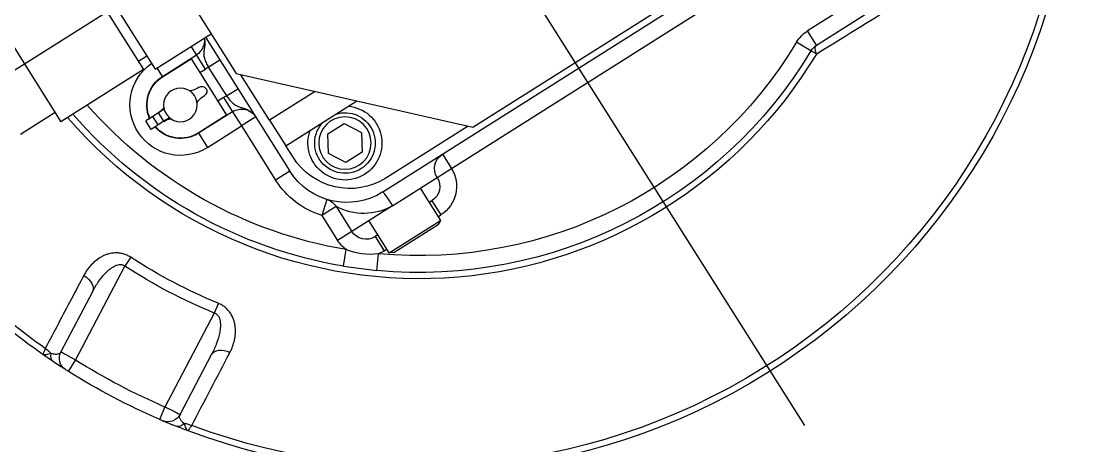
# Model space of a CAD drawing. Header units: millimetres. Extents: x 10462777 to 22643323, y 453826 to 1389191.
# Drawn here: x 11278733.7 to 11279049, y 583137.8 to 583263.9 of the extents above; entities that cross this region are included whole.
import ezdxf

# ---------------------------------------------------------------- set-up
doc = ezdxf.new("R2010")
doc.units = ezdxf.units.MM
doc.header["$LTSCALE"] = 200
doc.header["$MEASUREMENT"] = 0
doc.linetypes.add('CENTER2', pattern=[1.125, 0.75, -0.125, 0.125, -0.125])
doc.linetypes.add('PHANTOM', pattern=[2.5, 1.25, -0.25, 0.25, -0.25, 0.25, -0.25])
doc.layers.get('0').update_dxf_attribs({"linetype": 'CONTINUOUS'})
for name, color, linetype in [('$DDT_AUDIT_GENERATED_(77F)', 7, 'CONTINUOUS'), ('$DDT_AUDIT_GENERATED_(7CC)', 7, 'CONTINUOUS'), ('A290-7120-X219', 7, 'CONTINUOUS'), ('A290-7329-X401', 7, 'CONTINUOUS'), ('DV4_Default', 7, 'CONTINUOUS'), ('LIBRL_A6-BA-12X3', 7, 'CONTINUOUS'), ('LIBRL_A97L-0218-', 7, 'CONTINUOUS')]:
    doc.layers.add(name, color=color, linetype=linetype)
doc.layers.add('LAYOUT', color=8, linetype='CONTINUOUS', lineweight=25)

# ---------------------------------------------------------------- blocks, each defined once
blk = doc.blocks.new('A$C1F6A7A18')
at = {"layer": '$DDT_AUDIT_GENERATED_(77F)', "color": 7, "linetype": 'Continuous', "ltscale": 25.4}
for p, q in [((-1367, -261.04), (-1367, -188.96)), ((-1316.04, -312), (-1367, -261.04)), ((-1366, -262.04), (-1366, -291)), ((-1342, -311), (-1342, -286.04)), ((-1333, -295.04), (-1333, -311)), ((-1346, -311), (-1342, -311)), ((-1333, -311), (-1342, -311)), ((-1333, -311), (-1317.04, -311)), ((-1288.5, -312), (-1316.04, -312)), ((-1302, -331.7), (-1302, -312)), ((-1278.11, -331.7), (-1302, -331.7)), ((-1297.46, -331.7), (-1297.46, -334.7))]:
    blk.add_line(p, q, dxfattribs=at)
for centre, radius, start, end in [((-1350.71, -295.71), 11, 37.6385, 323.3058), ((-1346, -291), 20, 180, 270)]:
    blk.add_arc(centre, radius, start, end, dxfattribs=at)
at = {"layer": '$DDT_AUDIT_GENERATED_(7CC)', "color": 7, "linetype": 'Continuous', "ltscale": 25.4}
for p, q in [((-1276, -334.7), (-1300.25, -334.7)), ((-1300.25, -334.7), (-1300.25, -363.7)), ((-1259.75, -363.7), (-1300.25, -363.7)), ((-1297, -363.7), (-1297, -375.9))]:
    blk.add_line(p, q, dxfattribs=at)
at = {"layer": 'A290-7120-X219', "color": 7, "linetype": 'Continuous', "ltscale": 25.4}
for p, q in [((-1316.5, -324.21), (-1316.5, -323.5)), ((-1313.5, -323.5), (-1313.5, -324.21)), ((-1316.5, -335.77), (-1316.5, -337.75)), ((-1313.5, -335.77), (-1313.5, -337.75)), ((-1316.5, -337.75), (-1313.5, -337.75)), ((-1316.5, -337.75), (-1316.5, -339.76)), ((-1316.5, -339.76), (-1313.5, -339.76)), ((-1316.5, -339.76), (-1316.5, -342.26)), ((-1313.5, -337.75), (-1313.5, -339.76)), ((-1313.5, -339.76), (-1313.5, -342.26)), ((-1316.5, -341.26), (-1316.5, -340.56)), ((-1316.5, -342.26), (-1313.5, -342.26)), ((-1313.5, -341.26), (-1313.5, -340.56))]:
    blk.add_line(p, q, dxfattribs=at)
blk.add_circle((-1315, -331), 5, dxfattribs=at)
for centre, radius, start, end in [((-1321.5, -324.21), 5, 333.3431, 0), ((-1315, -323.5), 1.5, 0, 180), ((-1308.5, -324.21), 5, 180, 206.3034), ((-1321.5, -337.79), 5, 0, 26.3034), ((-1308.5, -337.79), 5, 153.6966, 180)]:
    blk.add_arc(centre, radius, start, end, dxfattribs=at)
at = {"layer": 'A290-7329-X401', "color": 7, "linetype": 'Continuous', "ltscale": 25.4}
for p, q in [((-1396, -130), (-1396, -161.71)), ((-1401, -161.71), (-1401, -140)), ((-1374, -273), (-1374, -156)), ((-1369, -294), (-1369, -156)), ((-1403.19, -163.12), (-1401.53, -163.96)), ((-1401, -161.71), (-1396, -161.71)), ((-1401.53, -163.96), (-1397.06, -166.2)), ((-1374, -278), (-1374, -273)), ((-1369, -273), (-1374, -273)), ((-1374, -293.75), (-1374, -278)), ((-1384, -284), (-1384, -283)), ((-1379, -283), (-1384, -283)), ((-1379, -283), (-1379, -284)), ((-1374, -293.75), (-1374, -308)), ((-1384, -303), (-1384, -302)), ((-1379, -302), (-1379, -303)), ((-1387.78, -307.94), (-1383.82, -304.89)), ((-1379, -303), (-1384, -303)), ((-1381.4, -315.63), (-1387.78, -307.94)), ((-1365.25, -308), (-1374, -308)), ((-1374, -308), (-1374, -313)), ((-1365.25, -308), (-1365.25, -313)), ((-1362, -309.2), (-1365.25, -313)), ((-1381.4, -315.63), (-1377.67, -312.3)), ((-1365.25, -313), (-1374, -313)), ((-1302, -314), (-1349, -314)), ((-1349, -314), (-1349, -319)), ((-1330, -314), (-1330, -319)), ((-1320.05, -318), (-1320.05, -314)), ((-1309.95, -318), (-1309.95, -314)), ((-1309.95, -318), (-1320.05, -318)), ((-1330, -319), (-1349, -319)), ((-1330, -331), (-1330, -319)), ((-1325, -319), (-1330, -319)), ((-1325, -319), (-1325, -331)), ((-1320, -319), (-1325, -319)), ((-1324.9, -321), (-1324.9, -331)), ((-1320, -321), (-1324.9, -321)), ((-1320, -319), (-1320, -321)), ((-1310, -321), (-1320, -321)), ((-1310, -319), (-1305, -319)), ((-1310, -321), (-1310, -319)), ((-1305.1, -321), (-1310, -321)), ((-1305.1, -331), (-1305.1, -321)), ((-1305, -331), (-1305, -319)), ((-1305, -319), (-1302, -319)), ((-1325, -331), (-1330, -331)), ((-1324.9, -331), (-1325, -331)), ((-1305.1, -331), (-1305, -331)), ((-1305, -331), (-1302, -331)), ((-1370.86, -352.96), (-1372.68, -355.52)), ((-1372.68, -355.52), (-1388.45, -382.83)), ((-1392.74, -380.26), (-1382.65, -362.79)), ((-1345.39, -367.67), (-1346.7, -370.52)), ((-1362.47, -397.83), (-1346.7, -370.52)), ((-1390.71, -386.13), (-1388.45, -382.83)), ((-1348.01, -382.79), (-1358.09, -400.26)), ((-1364.19, -401.44), (-1362.47, -397.83))]:
    blk.add_line(p, q, dxfattribs=at)
for centre, radius, start, end in [((-1280, -225), 195.5, 124.4529, 232.8372), ((-1280, -225), 193.64, 124.8315, 232.7011), ((-17141.22, -287.76), 15738.52, 0.453745, 0.554084), ((-1280, -225), 137.86, 153.3313, 261.5534), ((-1406, -161.71), 5, 333.3313, 0), ((-1406, -161.71), 10, 333.3313, 0), ((-1280, -225), 136, 153.3313, 217.5787), ((-1280, -225), 131, 153.3313, 217.5787), ((-1374, -283), 10, 90, 180), ((-1374, -273), 5, 270, 0), ((-1374, -283), 5, 90, 180), ((-1356.83, -293.02), 17.18, 182.4389, 240.6751), ((-1349, -294), 20, 180, 270), ((-1374, -303), 10, 180, 190.8965), ((-1367.45, -297.57), 17.93, 204.1059, 235.265), ((-1374, -303), 5, 180, 270), ((-1365.25, -313), 5, 49.4642, 90), ((-1280, -225), 131, 221.7922, 261.1076), ((-1374, -303), 10, 248.4744, 270), ((-1349, -294), 25, 229.4642, 270), ((-1330, -319), 5, 0, 90), ((-1300, -319), 5, 113.5782, 180), ((-1280, -225), 136, 221.7922, 261.437), ((-1330, -319), 10, 0, 5.7392), ((-1300, -319), 10, 174.2608, 180), ((-1315, -331), 15, 180, 357.3252), ((-1315, -331), 10, 180, 261.3731), ((-1315, -331), 9.9, 180, 261.2844), ((-1315, -331), 9.9, 278.7156, 0), ((-1315, -331), 10, 278.6269, 0), ((-1280, -225), 156.94, 234.6232, 245.3768), ((-1280, -225), 160.08, 234.6232, 245.3768), ((-1280, -225), 195.5, 232.8372, 233.9491), ((-1389.27, -382.26), 4, 150, 235.2073), ((-1280, -225), 191.5, 235.5075, 244.4925), ((-1280, -225), 195.5, 235.5075, 244.4925), ((-1361.56, -398.26), 4, 244.7927, 330), ((-1280, -225), 195.5, 244.4925, 244.7927), ((-1280, -225), 195.5, 244.7927, 246.0509), ((-1280, -225), 195.5, 246.0509, 247.1628), ((-1280, -225), 195.5, 247.1628, 262.8372), ((-1280, -225), 193.64, 247.2989, 262.7011)]:
    blk.add_arc(centre, radius, start, end, dxfattribs=at)
for centre, major_axis, ratio, start_param, end_param in [((-1406, -161.71), (-5, 0), 0.340452, 2.166492, 3.141593), ((-1374, -294), (5, 0), 0.05, 0, 1.570796), ((-1386.98, -360.29), (-4.33, 2.5), 0.623838, 3.141593, 4.621252), ((-1399.24, -381.53), (4.33, -2.5), 0.624783, 1.006464, 1.490942), ((-1392.7, -379.83), (-2.35, -3.23), 0.585289, 5.332772, 6.283185), ((-1343.68, -385.29), (4.33, -2.5), 0.623838, 1.661933, 3.141593), ((-1357.73, -400.01), (-1.62, -3.66), 0.585289, 0, 0.950413), ((-1355.94, -406.53), (-4.33, 2.5), 0.624783, 4.792244, 5.276721)]:
    blk.add_ellipse(centre, major_axis=major_axis, ratio=ratio, start_param=start_param, end_param=end_param, dxfattribs=at)
for points, knots in [([(-1320.05, -318), (-1320.56, -317.96), (-1321.06, -317.91), (-1321.79, -317.81), (-1322.03, -317.77), (-1322.48, -317.67), (-1322.7, -317.62), (-1323.34, -317.43), (-1323.72, -317.27), (-1324.42, -316.86), (-1324.74, -316.61), (-1325.39, -316.05), (-1325.72, -315.75), (-1326.43, -315.19), (-1326.82, -314.93), (-1327.44, -314.6), (-1327.66, -314.5), (-1328.11, -314.32), (-1328.34, -314.24), (-1328.8, -314.12), (-1329.04, -314.08), (-1329.39, -314.03), (-1329.51, -314.02), (-1329.76, -314), (-1329.88, -314), (-1330, -314)], [0, 0, 0, 0, 0.125, 0.125, 0.1875, 0.1875, 0.25, 0.25, 0.375, 0.375, 0.5, 0.5, 0.625, 0.625, 0.75, 0.75, 0.8125, 0.8125, 0.875, 0.875, 0.9375, 0.9375, 0.96875, 0.96875, 1, 1, 1, 1]), ([(-1302.02, -314.37), (-1302.05, -314.38), (-1302.08, -314.39), (-1302.34, -314.5), (-1302.56, -314.6), (-1303.18, -314.93), (-1303.57, -315.19), (-1304.28, -315.75), (-1304.61, -316.05), (-1305.26, -316.61), (-1305.58, -316.86), (-1306.28, -317.27), (-1306.66, -317.43), (-1307.3, -317.62), (-1307.52, -317.67), (-1307.97, -317.77), (-1308.21, -317.81), (-1308.94, -317.91), (-1309.44, -317.96), (-1309.95, -318)], [0.178713, 0.178713, 0.178713, 0.178713, 0.1875, 0.1875, 0.25, 0.25, 0.375, 0.375, 0.5, 0.5, 0.625, 0.625, 0.75, 0.75, 0.8125, 0.8125, 0.875, 0.875, 1, 1, 1, 1]), ([(-1385.03, -357.83), (-1384.37, -356.7), (-1383.6, -355.67), (-1382.23, -354.31), (-1381.74, -353.88), (-1380.94, -353.3), (-1380.67, -353.11), (-1380.09, -352.77), (-1379.8, -352.6), (-1379.19, -352.31), (-1378.88, -352.17), (-1378.23, -351.94), (-1377.9, -351.83), (-1376.86, -351.58), (-1376.15, -351.48), (-1375.01, -351.49), (-1374.62, -351.52), (-1373.85, -351.64), (-1373.46, -351.73), (-1372.88, -351.92), (-1372.69, -351.99), (-1372.3, -352.14), (-1372.12, -352.23), (-1371.56, -352.5), (-1371.2, -352.72), (-1370.86, -352.96)], [0, 0, 0, 0, 0.25, 0.25, 0.375, 0.375, 0.4375, 0.4375, 0.5, 0.5, 0.5625, 0.5625, 0.625, 0.625, 0.75, 0.75, 0.8125, 0.8125, 0.875, 0.875, 0.90625, 0.90625, 0.9375, 0.9375, 1, 1, 1, 1]), ([(-1372.68, -355.52), (-1372.79, -355.42), (-1372.92, -355.34), (-1373.18, -355.19), (-1373.33, -355.13), (-1373.76, -355.01), (-1374.06, -354.99), (-1374.64, -355.03), (-1374.92, -355.09), (-1375.46, -355.26), (-1375.72, -355.37), (-1376.23, -355.62), (-1376.48, -355.76), (-1376.95, -356.06), (-1377.17, -356.22), (-1377.83, -356.72), (-1378.25, -357.09), (-1379.43, -358.25), (-1380.16, -359.1), (-1381.48, -360.89), (-1382.09, -361.82), (-1382.65, -362.79)], [0, 0, 0, 0, 0.03125, 0.03125, 0.0625, 0.0625, 0.125, 0.125, 0.1875, 0.1875, 0.25, 0.25, 0.3125, 0.3125, 0.375, 0.375, 0.5, 0.5, 0.75, 0.75, 1, 1, 1, 1]), ([(-1345.39, -367.67), (-1345, -367.84), (-1344.64, -368.05), (-1344.12, -368.39), (-1343.96, -368.51), (-1343.63, -368.76), (-1343.47, -368.89), (-1343.02, -369.31), (-1342.75, -369.6), (-1342.26, -370.21), (-1342.04, -370.53), (-1341.46, -371.5), (-1341.19, -372.17), (-1340.89, -373.19), (-1340.81, -373.54), (-1340.7, -374.21), (-1340.66, -374.55), (-1340.59, -375.56), (-1340.6, -376.22), (-1340.74, -377.53), (-1340.87, -378.18), (-1341.36, -380.05), (-1341.87, -381.24), (-1342.52, -382.37)], [0, 0, 0, 0, 0.0625, 0.0625, 0.09375, 0.09375, 0.125, 0.125, 0.1875, 0.1875, 0.25, 0.25, 0.375, 0.375, 0.4375, 0.4375, 0.5, 0.5, 0.625, 0.625, 0.75, 0.75, 1, 1, 1, 1]), ([(-1348.01, -382.79), (-1347.45, -381.82), (-1346.94, -380.83), (-1346.06, -378.8), (-1345.68, -377.75), (-1345.27, -376.13), (-1345.16, -375.58), (-1345.02, -374.48), (-1344.98, -373.92), (-1345.04, -373.08), (-1345.08, -372.8), (-1345.2, -372.24), (-1345.29, -371.97), (-1345.48, -371.57), (-1345.56, -371.45), (-1345.72, -371.21), (-1345.82, -371.1), (-1346.04, -370.89), (-1346.15, -370.8), (-1346.41, -370.64), (-1346.55, -370.57), (-1346.7, -370.52)], [0, 0, 0, 0, 0.25, 0.25, 0.5, 0.5, 0.625, 0.625, 0.75, 0.75, 0.8125, 0.8125, 0.875, 0.875, 0.90625, 0.90625, 0.9375, 0.9375, 0.96875, 0.96875, 1, 1, 1, 1]), ([(-1398.1, -380.8), (-1398.1, -380.8), (-1398.08, -380.76), (-1398.01, -380.6), (-1397.96, -380.48), (-1397.83, -380.18), (-1397.75, -379.99), (-1397.56, -379.56), (-1397.46, -379.31), (-1397.34, -379.04)], [0, 0, 0, 0, 0.25, 0.25, 0.5, 0.5, 0.75, 0.75, 1, 1, 1, 1]), ([(-1398.1, -380.8), (-1398.07, -380.82), (-1398.04, -380.84), (-1397.98, -380.87), (-1397.95, -380.88), (-1397.85, -380.92), (-1397.77, -380.93), (-1397.53, -380.95), (-1397.34, -380.93), (-1396.91, -380.86), (-1396.67, -380.81), (-1396.16, -380.7), (-1395.89, -380.64), (-1395.61, -380.59)], [0, 0, 0, 0, 0.0625, 0.0625, 0.125, 0.125, 0.25, 0.25, 0.5, 0.5, 0.75, 0.75, 1, 1, 1, 1]), ([(-1395.61, -380.59), (-1395.39, -380.68), (-1395.19, -380.75), (-1394.82, -380.85), (-1394.65, -380.88), (-1394.33, -380.92), (-1394.18, -380.93), (-1393.91, -380.93), (-1393.79, -380.91), (-1393.45, -380.85), (-1393.26, -380.77), (-1392.95, -380.55), (-1392.83, -380.42), (-1392.74, -380.26)], [0, 0, 0, 0, 0.125, 0.125, 0.25, 0.25, 0.375, 0.375, 0.5, 0.5, 0.75, 0.75, 1, 1, 1, 1]), ([(-1392.74, -380.26), (-1392.74, -380.26), (-1392.71, -380.28), (-1392.63, -380.33), (-1392.59, -380.35), (-1392.51, -380.4), (-1392.46, -380.43), (-1392.3, -380.52), (-1392.17, -380.6), (-1391.86, -380.79), (-1391.68, -380.9), (-1391.28, -381.14), (-1391.07, -381.26), (-1390.6, -381.55), (-1390.35, -381.69), (-1389.83, -382), (-1389.56, -382.17), (-1389.01, -382.5), (-1388.73, -382.66), (-1388.45, -382.83)], [0, 0, 0, 0, 0.125, 0.125, 0.1875, 0.1875, 0.25, 0.25, 0.375, 0.375, 0.5, 0.5, 0.625, 0.625, 0.75, 0.75, 0.875, 0.875, 1, 1, 1, 1]), ([(-1391.55, -385.55), (-1391.55, -385.55), (-1391.62, -385.5), (-1391.83, -385.36), (-1391.92, -385.3), (-1392.13, -385.15), (-1392.26, -385.06), (-1392.69, -384.76), (-1393.05, -384.5), (-1393.71, -384.03), (-1393.96, -383.85), (-1394.48, -383.48), (-1394.75, -383.28), (-1395.05, -383.06)], [0, 0, 0, 0, 0.25, 0.25, 0.375, 0.375, 0.5, 0.5, 0.75, 0.75, 0.875, 0.875, 1, 1, 1, 1]), ([(-1342.52, -382.37), (-1343.81, -384.63), (-1345.11, -386.89), (-1346.41, -389.15), (-1349.18, -393.98), (-1351.96, -398.81), (-1354.73, -403.64)], [0, 0, 0, 0, 0.318481, 0.318481, 0.318481, 1, 1, 1, 1]), ([(-1390.71, -386.13), (-1390.82, -386.06), (-1390.93, -385.98), (-1391.13, -385.84), (-1391.23, -385.78), (-1391.46, -385.61), (-1391.55, -385.55), (-1391.55, -385.55)], [0, 0, 0, 0, 0.25, 0.25, 0.5, 0.5, 1, 1, 1, 1]), ([(-1362.47, -397.83), (-1362.18, -397.99), (-1361.89, -398.15), (-1361.47, -398.39), (-1361.34, -398.46), (-1361.06, -398.62), (-1360.93, -398.69), (-1360.53, -398.91), (-1360.28, -399.05), (-1359.8, -399.32), (-1359.58, -399.44), (-1359.17, -399.66), (-1358.99, -399.76), (-1358.67, -399.94), (-1358.54, -400.02), (-1358.32, -400.14), (-1358.24, -400.19), (-1358.12, -400.25), (-1358.09, -400.26), (-1358.09, -400.26)], [0, 0, 0, 0, 0.125, 0.125, 0.1875, 0.1875, 0.25, 0.25, 0.375, 0.375, 0.5, 0.5, 0.625, 0.625, 0.75, 0.75, 0.875, 0.875, 1, 1, 1, 1]), ([(-1358.09, -400.26), (-1358.19, -400.42), (-1358.24, -400.59), (-1358.27, -400.96), (-1358.24, -401.16), (-1358.13, -401.49), (-1358.08, -401.6), (-1357.95, -401.84), (-1357.87, -401.97), (-1357.68, -402.22), (-1357.57, -402.35), (-1357.29, -402.63), (-1357.13, -402.77), (-1356.94, -402.91)], [0, 0, 0, 0, 0.25, 0.25, 0.5, 0.5, 0.625, 0.625, 0.75, 0.75, 0.875, 0.875, 1, 1, 1, 1]), ([(-1356.94, -402.91), (-1356.84, -403.18), (-1356.75, -403.45), (-1356.6, -403.95), (-1356.52, -404.18), (-1356.37, -404.58), (-1356.29, -404.76), (-1356.15, -404.96), (-1356.1, -405.02), (-1356.02, -405.09), (-1356, -405.11), (-1355.94, -405.15), (-1355.91, -405.16), (-1355.88, -405.17)], [0, 0, 0, 0, 0.25, 0.25, 0.5, 0.5, 0.75, 0.75, 0.875, 0.875, 0.9375, 0.9375, 1, 1, 1, 1]), ([(-1354.73, -403.64), (-1354.91, -403.88), (-1355.07, -404.09), (-1355.35, -404.47), (-1355.47, -404.63), (-1355.67, -404.9), (-1355.75, -405), (-1355.85, -405.14), (-1355.88, -405.17), (-1355.88, -405.17)], [0, 0, 0, 0, 0.25, 0.25, 0.5, 0.5, 0.75, 0.75, 1, 1, 1, 1])]:
    blk.add_open_spline(points, degree=3, knots=knots, dxfattribs=at)
blk.add_open_spline([(-1397.34, -379.04), (-1393.24, -371.97), (-1389.14, -364.9), (-1385.03, -357.83)], degree=3, dxfattribs=at)
at = {"layer": 'DV4_Default', "color": 1, "linetype": 'CENTER2', "ltscale": 25.4}
for p, q in [((-1280, -30.56), (-1280, -433.89)), ((-1494.65, -225), (-971.26, -225))]:
    blk.add_line(p, q, dxfattribs=at)
at = {"layer": 'LIBRL_A6-BA-12X3', "color": 7, "linetype": 'Continuous', "ltscale": 25.4}
for p, q in [((-1350.71, -289.94), (-1355.71, -292.82)), ((-1345.71, -292.82), (-1350.71, -289.94)), ((-1355.71, -292.82), (-1355.71, -298.6)), ((-1345.71, -298.6), (-1345.71, -292.82)), ((-1355.71, -298.6), (-1350.71, -301.48)), ((-1350.71, -301.48), (-1345.71, -298.6))]:
    blk.add_line(p, q, dxfattribs=at)
blk.add_circle((-1350.71, -295.71), 7.79, dxfattribs=at)
blk.add_arc((-1350.71, -295.71), 9, 14.5672, 345.4328, dxfattribs=at)
at = {"layer": 'LIBRL_A97L-0218-', "color": 7, "linetype": 'Continuous', "ltscale": 25.4}
for p, q in [((-1385.3, -284), (-1386, -285.21)), ((-1386, -300.79), (-1386, -285.21)), ((-1374, -284), (-1385.3, -284)), ((-1385.3, -302), (-1385.3, -284)), ((-1386, -300.79), (-1385.3, -302)), ((-1385.3, -302), (-1374, -302))]:
    blk.add_line(p, q, dxfattribs=at)
blk = doc.blocks.new('A$C7DA30AB0')
at = {"layer": 'LAYOUT', "color": 6, "linetype": 'PHANTOM'}
blk.add_circle((3030.45, 3025.99, 0), 2693.02, dxfattribs=at)

msp = doc.modelspace()

# ---------------------------------------------------------------- block references
at = {"ltscale": 10}
msp.add_blockref('A$C7DA30AB0', (11276684.40366, 580408.4363, 0), dxfattribs=at)
at = {"xscale": -1, "rotation": 302.2848237538398}
msp.add_blockref('A$C1F6A7A18', (11278358.49284, 584527.58293, 8.6), dxfattribs=at)

doc.saveas('drawing.dxf')
